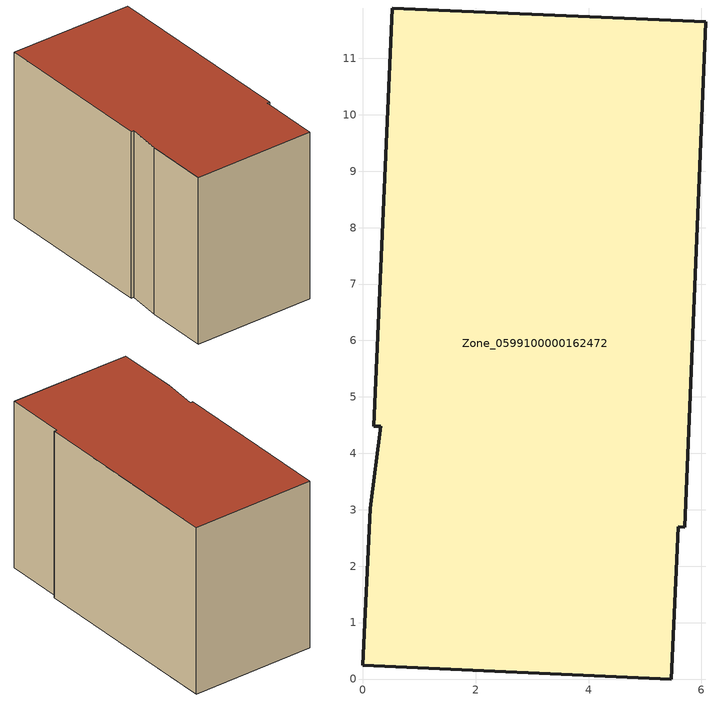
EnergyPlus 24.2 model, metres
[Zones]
Zone_0599100000162472
 floor ground (C_G): 5.46,0 0,0.24 0.12,3.02 0.31,4.48 0.19,4.48 0.52,11.89 6.07,11.65 5.7,2.69 5.58,2.7 z1.02
 wall outside (C_F): 0.52,11.89 0.19,4.48 0.31,4.48 0.12,3.02 0,0.24 5.46,0 5.58,2.7 5.7,2.69 6.07,11.65 0.52,11.89 z1.02:8.6
 roof outside (C_R): 0.31,4.48 0.12,3.02 0,0.24 5.46,0 5.58,2.7 5.7,2.69 6.07,11.65 0.52,11.89 0.19,4.48 z8.6
[BUILDING]
Pand.0599100000162472: North Axis=0; Terrain=City; Loads Convergence Tolerance Value=0.04; Temperature Convergence Tolerance Value=0.4; Solar Distribution=FullExterior; Maximum Number of Warmup Days=25; Minimum Number of Warmup Days=1
[Site:Location]
Rotterdam.The.Hague.AP_ZH_NLD Design_Conditions: Latitude=51.96; Longitude=4.45; Time Zone=1; Elevation=-4.5
[SITE:GROUNDTEMPERATURE:BUILDINGSURFACE]
18, 18, 18, 18, 18, 18, 18, 18, 18, 18, 18, 18
[MATERIAL] Thermal Absorptance=0.9; Solar Absorptance=0.7; Visible Absorptance=0.7
Name | Roughness | Thickness | Conductivity | Density | Specific Heat
G.TC.1975-1991 | MediumSmooth | 0.15 | 0.288461 | 540 | 1210
F.TC.1975-1991 | Rough | 0.3 | 0.230769 | 1920 | 840
R.TC.1975-1991 | MediumRough | 0.2 | 0.153846 | 1500 | 1000
[CONSTRUCTION]
C_G: G.TC.1975-1991
C_F: F.TC.1975-1991
C_R: R.TC.1975-1991
[ZONE]
Zone_0599100000162472: Type=1; Multiplier=1; Ceiling Height=Autocalculate; Volume=Autocalculate; Floor Area=autocalculate; Part of Total Floor Area=Yes
[ZONEINFILTRATION:DESIGNFLOWRATE]
Infil_Zone_0599100000162472: Zone or ZoneList or Space or SpaceList=Zone_0599100000162472; Schedule=AlwaysOn; Design Flow Rate Calculation Method=Flow/Area; Flow Rate per Floor Area=0.003; Constant Term Coefficient=1; Temperature Term Coefficient=0; Velocity Term Coefficient=0; Velocity Squared Term Coefficient=0
[HVACTEMPLATE:ZONE:IDEALLOADSAIRSYSTEM]
Zone_0599100000162472: Maximum Heating Supply Air Temperature=50; Minimum Cooling Supply Air Temperature=13; Maximum Heating Supply Air Humidity Ratio=0.0156; Minimum Cooling Supply Air Humidity Ratio=0.0077; Heating Limit=NoLimit; Cooling Limit=NoLimit; Dehumidification Control Type=ConstantSensibleHeatRatio; Cooling Sensible Heat Ratio=0.7; Dehumidification Setpoint=60; Humidification Control Type=None; Humidification Setpoint=30; Outdoor Air Method=None; Outdoor Air Flow Rate per Person=0.00944; Outdoor Air Flow Rate per Zone Floor Area=0; Outdoor Air Flow Rate per Zone=0; Demand Controlled Ventilation Type=None; Outdoor Air Economizer Type=NoEconomizer; Heat Recovery Type=None; Sensible Heat Recovery Effectiveness=0.7; Latent Heat Recovery Effectiveness=0.65
[ZONECONTROL:THERMOSTAT]
ThermostatControl_Zone_0599100000162472: Zone or ZoneList=Zone_0599100000162472; Control Type Schedule=DualSetpointControlType; Control 1=Thermostat_Zone_0599100000162472; Temperature Difference Between Cutout And Setpoint=0
[THERMOSTATSETPOINT:DUALSETPOINT]
Thermostat_Zone_0599100000162472: Heating Setpoint Temperature Schedule=HeatingSetpoint_Zone_0599100000162472; Cooling Setpoint Temperature Schedule=CoolingSetpoint_Zone_0599100000162472
[SCHEDULE:COMPACT]
HeatingSetpoint_Zone_0599100000162472: Through: 12/31, For: AllDays, Until: 24:00, 21
CoolingSetpoint_Zone_0599100000162472: Through: 12/31, For: AllDays, Until: 24:00, 24
DualSetpointControlType: Through: 12/31, For: AllDays, Until: 24:00, 4
AlwaysOn: Through: 12/31, For: AllDays, Until: 24:00, 1
